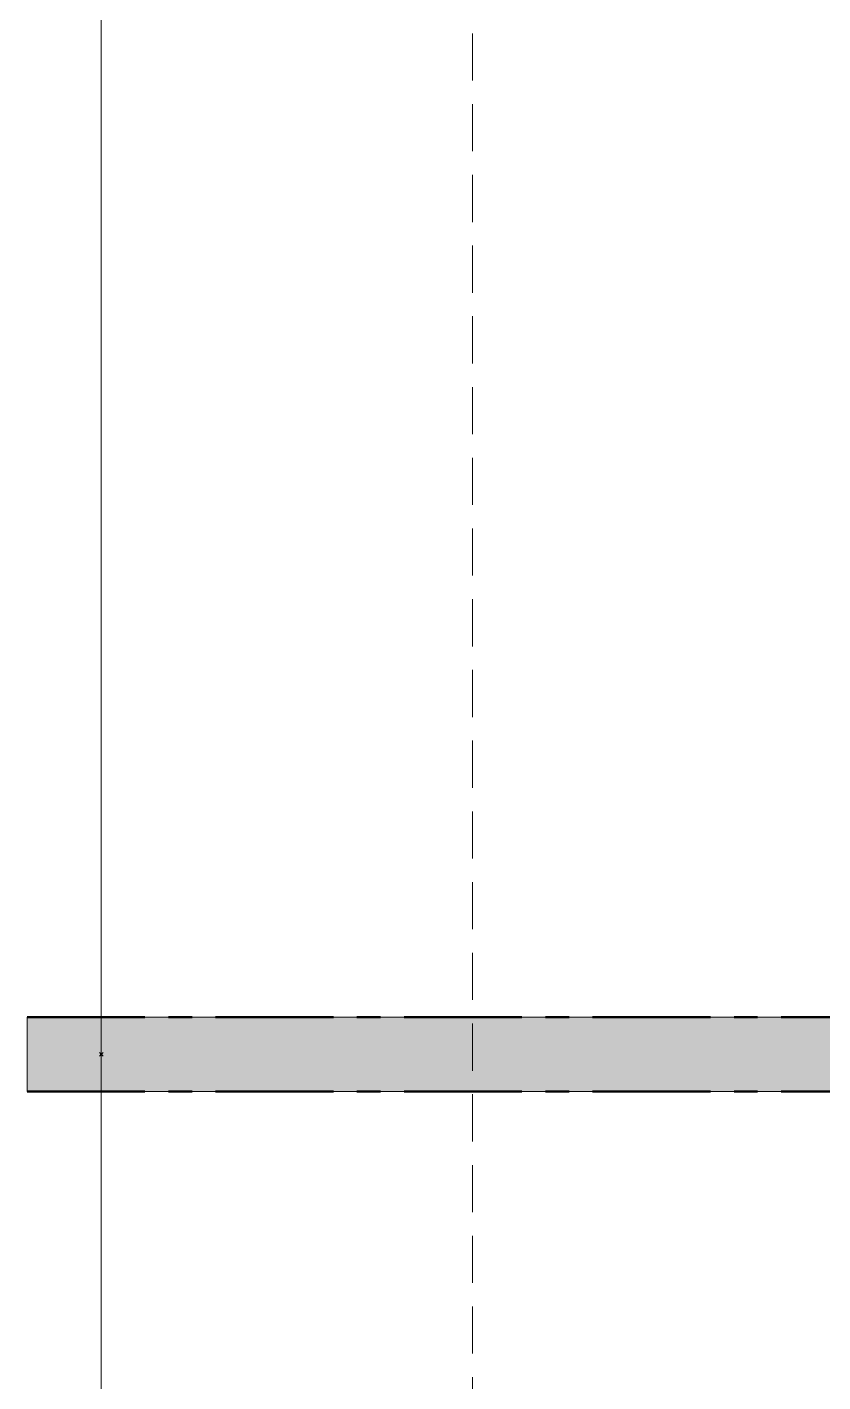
# Model space of a CAD drawing. Header units: millimetres. Extents: x -20000 to 230000, y -17405 to 24510.
# Drawn here: x 3200 to 3414.5, y -4761.3 to -4396.4 of the extents above; entities that cross this region are included whole.
import ezdxf

# ---------------------------------------------------------------- set-up
doc = ezdxf.new("R2010")
doc.units = ezdxf.units.MM
doc.header["$PDMODE"] = 35
doc.header["$PDSIZE"] = 0.5
doc.linetypes.add('AXES', pattern=[50.8, 31.75, -6.35, 6.35, -6.35])
doc.linetypes.add('CACHE', pattern=[9.525, 6.35, -3.175])
doc.layers.get('0').update_dxf_attribs({"lineweight": 13})
doc.layers.add('0 - Invisible', color=43, linetype='Continuous', lineweight=0, plot=False)
for name, color, linetype, lineweight in [('1 - Axe', 1, 'AXES', 0), ('1 - Bois', 44, 'Continuous', 13), ('1 - INTERROMPU', 253, 'CACHE', 13)]:
    doc.layers.add(name, color=color, linetype=linetype, lineweight=lineweight)
doc.layers.add('1 - Cache', color=7, linetype='Continuous', lineweight=0, true_color=0xffffff)

# ---------------------------------------------------------------- blocks, each defined once
blk = doc.blocks.new('*U228')
at = {"layer": '1 - Cache'}
blk.add_hatch(color=256, dxfattribs=at).paths.add_polyline_path([(-20, -10), (400, -10), (400, 10), (-20, 10)])
at = {"layer": '0 - Invisible'}
blk.add_lwpolyline([(-20, -10), (400, -10), (400, 10), (-20, 10)], close=True, dxfattribs=at)
for p in [(0, 0), (380, 0)]:
    blk.add_point(p, dxfattribs=at)
at = {"layer": '1 - Axe', "lineweight": 50}
for p, q in [((-20, 10), (400, 10)), ((-20, -10), (400, -10))]:
    blk.add_line(p, q, dxfattribs=at)

msp = doc.modelspace()

# ---------------------------------------------------------------- linework, layer by layer
at = {"layer": '1 - Bois'}
msp.add_line((3220, -3854.17), (3220, -4964.07), dxfattribs=at)
at = {"layer": '1 - INTERROMPU', "ltscale": 2}
msp.add_line((3320, -3845.67), (3320, -4954.27), dxfattribs=at)

# ---------------------------------------------------------------- block references
msp.add_blockref('*U228', (3220, -4673.1))

doc.saveas('drawing.dxf')
